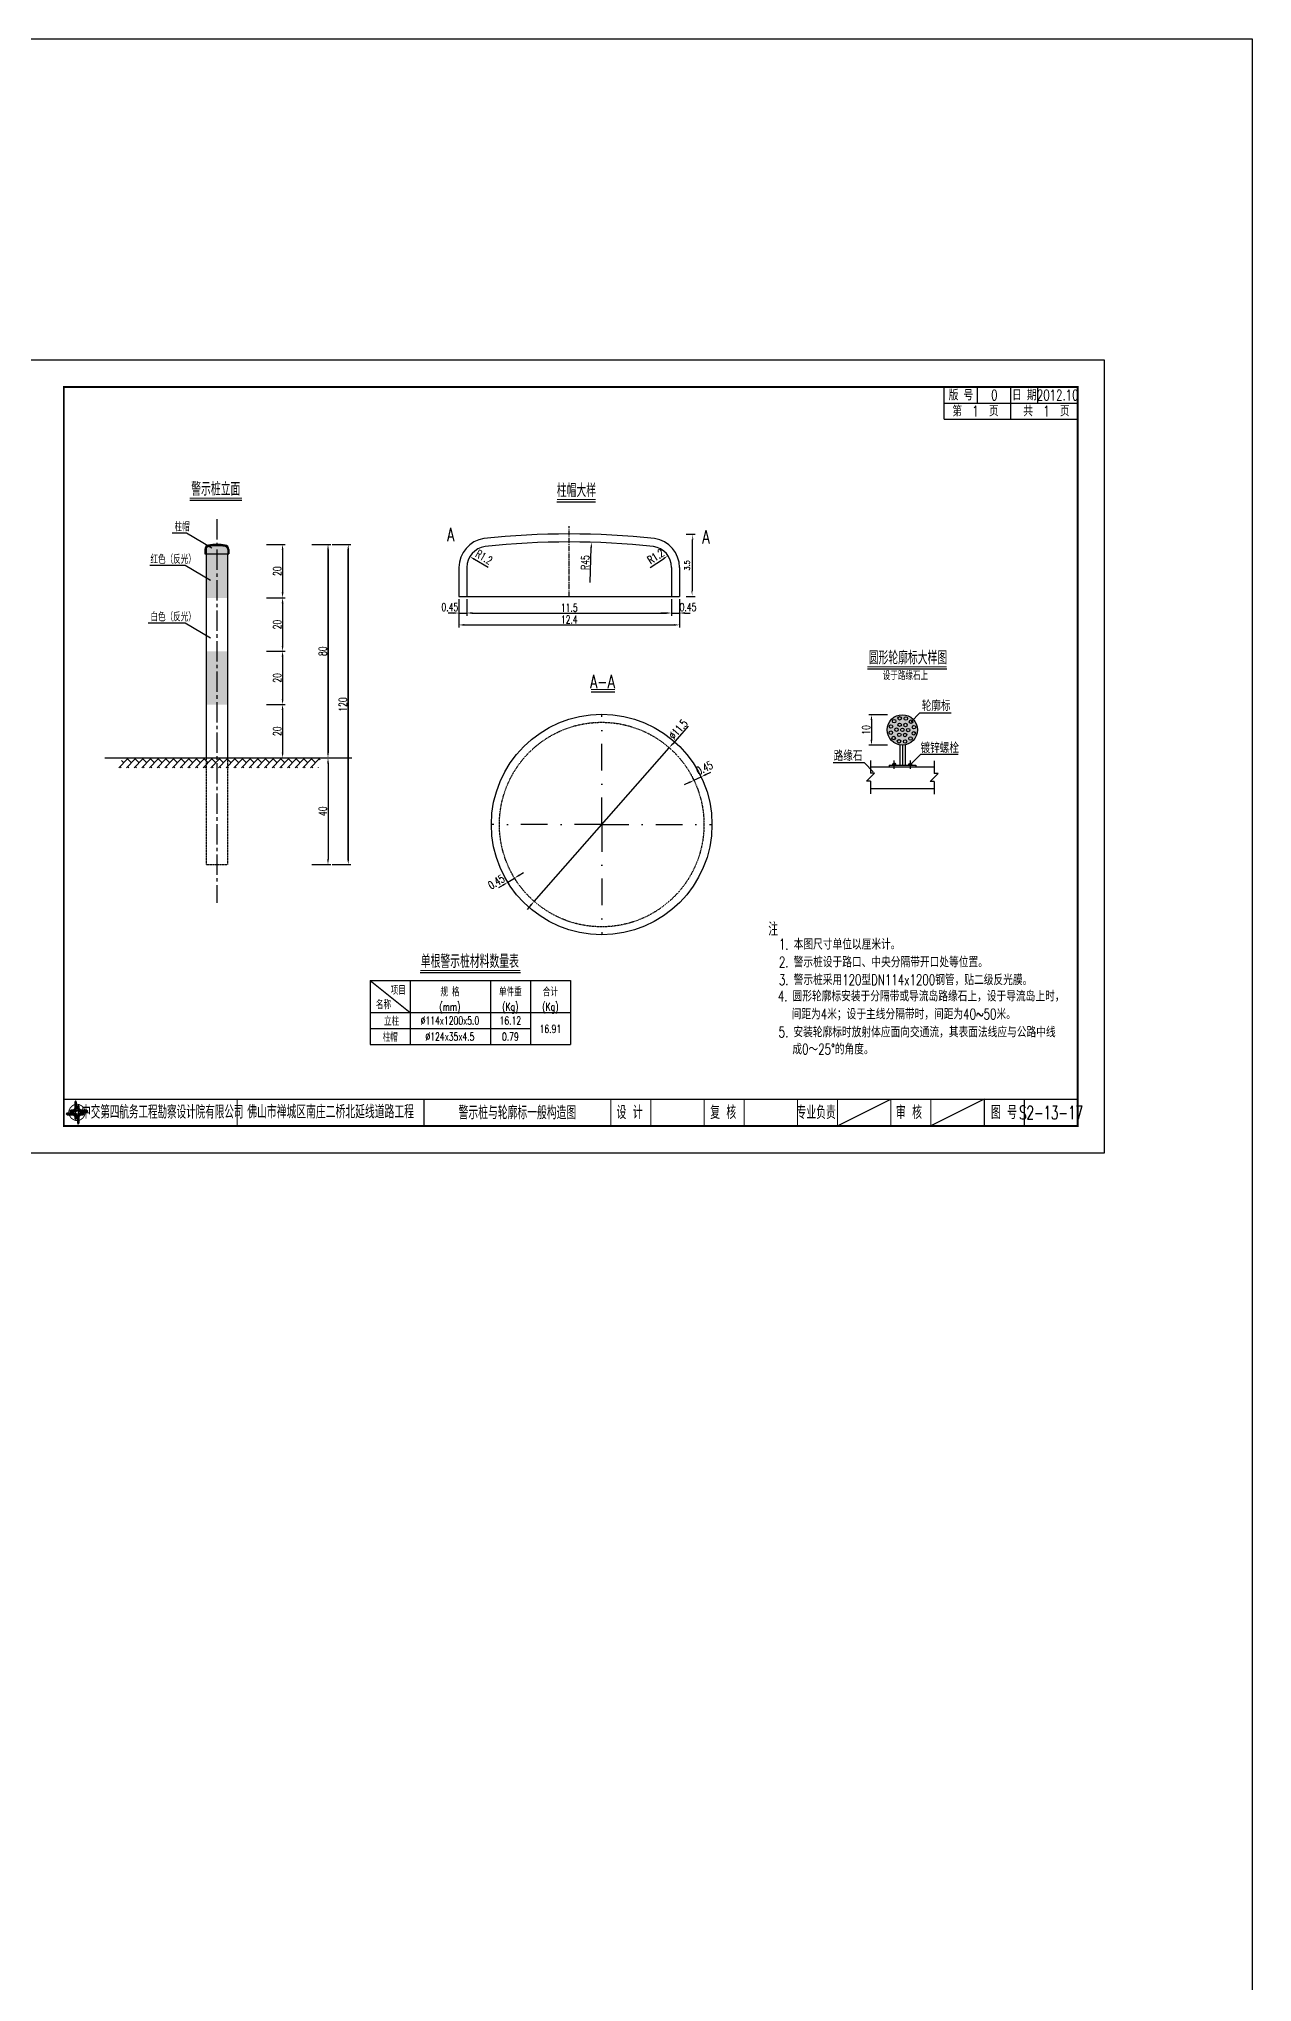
# Model space of a CAD drawing. Extents: x 4349 to 271026, y -15323 to -8945.
# Drawn here: x 7468 to 7922, y -14661 to -13932 of the extents above; entities that cross this region are included whole.
import ezdxf
from ezdxf.enums import TextEntityAlignment as Align

# ---------------------------------------------------------------- set-up
doc = ezdxf.new("R2010")
doc.units = 0
doc.header["$LTSCALE"] = 2
doc.header["$PDMODE"] = 32
doc.header["$PDSIZE"] = 0.3
for name, pattern in [('CENTER2', [28.575, 19.05, -3.175, 3.175, -3.175]), ('CENTERX2', [4, 2.5, -0.5, 0.5, -0.5]), ('DASHDOT', [1, 0.5, -0.25, 0, -0.25]), ('DASHED', [0.75, 0.5, -0.25])]:
    doc.linetypes.add(name, pattern=pattern)
doc.layers.get('0').update_dxf_attribs({"linetype": 'CONTINUOUS'})
doc.layers.get('DEFPOINTS').update_dxf_attribs({"linetype": 'CONTINUOUS'})
for name, color, linetype in [('DIMENSION', 2, 'CONTINUOUS'), ('中线', 2, 'CENTERX2'), ('图框', 7, 'CONTINUOUS'), ('尺寸标注', 4, 'CONTINUOUS'), ('文字', 7, 'CONTINUOUS'), ('结构2', 7, 'CONTINUOUS'), ('钢筋', 1, 'CONTINUOUS')]:
    doc.layers.add(name, color=color, linetype=linetype)
doc.styles.get("Standard").update_dxf_attribs({"font": 'simplex1.shx', "width": 0.7, "bigfont": 'hztxt.shx'})
doc.styles.add('TEXT', font='romans__.shx', dxfattribs={"width": 0.8, "bigfont": 'hztxt.shx'})
doc.dimstyles.new('1：10', dxfattribs={"dimtxt": 3, "dimasz": 2, "dimexe": 1, "dimexo": 1, "dimgap": 0.5, "dimtad": 1, "dimrnd": 0.0095, "dimdsep": 46, "dimtxsty": 'Standard', "dimcen": 0.09, "dimclrd": 256, "dimclre": 256, "dimadec": 0, "dimazin": 0, "dimtfac": 1, "dimtix": 1, "dimtmove": 2, "dimatfit": 3, "dimfxl": 0, "dimtolj": 1, "dimtzin": 0, "dimarcsym": 0})

# ---------------------------------------------------------------- blocks, each defined once
blk = doc.blocks.new('series')
at = {"width": 0.75}
for tag, height, p in [('页码', 4, (-35, -19)), ('图名', 5, (-220, -282)), ('图号', 5, (-20, -282))]:
    blk.add_attdef(tag, text='', height=height, dxfattribs=at).set_placement(p, align=Align.MIDDLE_CENTER)
blk = doc.blocks.new('tb')
at = {"lineweight": -3}
h = blk.add_hatch(color=256, dxfattribs=at)
h.paths.add_polyline_path([(-1.23, -0.13), (-3.78, -0.14), (-4.14, -0.41), (-1.4, -0.44), (-0.56, -1.24), (-0.54, -2.62), (-0.27, -2.2), (-0.26, -1.06)])
h.paths.add_polyline_path([(0.13, -1.08), (0.14, -3.86), (0.41, -4.26), (0.44, -1.24), (1.25, -0.43), (2.66, -0.43), (2.26, -0.16), (1.07, -0.15)])
h.paths.add_polyline_path([(1.08, 0.3), (3.62, 0.3), (4.02, 0.56), (1.25, 0.57), (0.43, 1.39), (0.43, 2.8), (0.16, 2.41), (0.15, 1.24)])
h.paths.add_polyline_path([(-0.28, 1.21), (-0.28, 3.99), (-0.56, 4.39), (-0.57, 1.41), (-1.38, 0.6), (-2.74, 0.56), (-2.33, 0.3), (-1.2, 0.29)])
for p, q in [((-1.38, 0.6), (-2.74, 0.56)), ((-0.57, 1.41), (-1.38, 0.6)), ((-0.56, 4.39), (-0.57, 1.41)), ((0.43, 2.8), (0.43, 1.39)), ((0.43, 1.39), (1.25, 0.57)), ((1.25, 0.57), (4.02, 0.56)), ((-4.14, -0.41), (-1.4, -0.44)), ((-1.4, -0.44), (-0.56, -1.24)), ((-0.56, -1.24), (-0.54, -2.62)), ((0.41, -4.26), (0.44, -1.24)), ((0.44, -1.24), (1.25, -0.43)), ((1.25, -0.43), (2.66, -0.43))]:
    blk.add_line(p, q, dxfattribs=at)
at = {"lineweight": -3, "const_width": 0.35, "flags": 128}
for points in [[(-0.9, 3.02, 0.324167), (-3.16, -0.14)], [(2.88, 0.92, 0.324403), (-0.24, 3.15)], [(0.75, -2.86, 0.325418), (3.02, 0.26)], [(-2.98, -0.76, 0.322976), (0.14, -2.98)]]:
    blk.add_lwpolyline(points, format="xyb", dxfattribs=at)
at = {"lineweight": -3, "flags": 128}
for points in [[(-0.9, 3.99), (-0.9, 1.58), (-1.53, 0.91), (-2.34, 0.91), (-2.74, 0.56), (-2.33, 0.3), (-1.2, 0.29), (-0.28, 1.21), (-0.28, 3.99), (-0.56, 4.39)], [(-0.04, 0.77), (0.68, 0.04), (-0.04, -0.69), (-0.77, 0.05)], [(3.62, 0.92), (1.43, 0.92), (0.77, 1.54), (0.77, 2.38), (0.43, 2.8), (0.16, 2.41), (0.15, 1.24), (1.08, 0.3), (3.62, 0.3), (4.02, 0.56)], [(-3.73, -0.76), (-1.54, -0.76), (-0.89, -1.39), (-0.89, -2.21), (-0.54, -2.62), (-0.27, -2.2), (-0.26, -1.06), (-1.23, -0.13), (-3.78, -0.14), (-4.14, -0.41)], [(0.75, -3.85), (0.75, -1.43), (1.4, -0.78), (2.26, -0.78), (2.66, -0.43), (2.26, -0.16), (1.07, -0.15), (0.13, -1.08), (0.14, -3.86), (0.41, -4.26)]]:
    blk.add_lwpolyline(points, close=True, dxfattribs=at)
blk = doc.blocks.new('DIM')
at = {"color": 4}
blk.add_lwpolyline([(-1, -0.1, 0.2, 0, 0), (0, 0, 0, 0, 0)], format="xyseb", dxfattribs=at)
blk = doc.blocks.new('*D694')
at = {"layer": 'DEFPOINTS', "color": 0, "linetype": 'Continuous'}
for p in [(7549.75, -14121.93), (7549.75, -14141.93), (7558.93, -14141.93)]:
    blk.add_point(p, dxfattribs=at)
at = {"layer": '尺寸标注', "linetype": 'Continuous', "lineweight": -2}
for p, q in [((7552.93, -14121.93), (7559.93, -14121.93)), ((7558.93, -14123.93), (7558.93, -14139.93)), ((7552.93, -14141.93), (7559.93, -14141.93))]:
    blk.add_line(p, q, dxfattribs=at)
at = {"layer": '尺寸标注', "linetype": 'Continuous'}
for points in [[(7558.6, -14123.93), (7559.27, -14123.93), (7558.93, -14121.93)], [(7558.6, -14139.93), (7559.27, -14139.93), (7558.93, -14141.93)]]:
    blk.add_solid(points, dxfattribs=at)
at = {"layer": '尺寸标注', "color": 0, "linetype": 'Continuous', "insert": (7556.93, -14131.93), "char_height": 3, "attachment_point": 5, "rotation": 90}
blk.add_mtext('\\A1;20', dxfattribs=at)
blk = doc.blocks.new('*D695')
at = {"layer": 'DEFPOINTS', "color": 0, "linetype": 'Continuous'}
for p in [(7549.75, -14141.93), (7549.75, -14161.93), (7558.93, -14161.93)]:
    blk.add_point(p, dxfattribs=at)
at = {"layer": '尺寸标注', "linetype": 'Continuous', "lineweight": -2}
for p, q in [((7552.93, -14141.93), (7559.93, -14141.93)), ((7558.93, -14143.93), (7558.93, -14159.93)), ((7552.93, -14161.93), (7559.93, -14161.93))]:
    blk.add_line(p, q, dxfattribs=at)
at = {"layer": '尺寸标注', "linetype": 'Continuous'}
for points in [[(7558.6, -14143.93), (7559.27, -14143.93), (7558.93, -14141.93)], [(7558.6, -14159.93), (7559.27, -14159.93), (7558.93, -14161.93)]]:
    blk.add_solid(points, dxfattribs=at)
at = {"layer": '尺寸标注', "color": 0, "linetype": 'Continuous', "insert": (7556.93, -14151.93), "char_height": 3, "attachment_point": 5, "rotation": 90}
blk.add_mtext('\\A1;20', dxfattribs=at)
blk = doc.blocks.new('*D696')
at = {"layer": 'DEFPOINTS', "color": 0, "linetype": 'Continuous'}
for p in [(7549.75, -14161.93), (7549.75, -14181.93), (7558.93, -14181.93)]:
    blk.add_point(p, dxfattribs=at)
at = {"layer": '尺寸标注', "linetype": 'Continuous', "lineweight": -2}
for p, q in [((7552.93, -14161.93), (7559.93, -14161.93)), ((7558.93, -14163.93), (7558.93, -14179.93)), ((7552.93, -14181.93), (7559.93, -14181.93))]:
    blk.add_line(p, q, dxfattribs=at)
at = {"layer": '尺寸标注', "linetype": 'Continuous'}
for points in [[(7558.6, -14163.93), (7559.27, -14163.93), (7558.93, -14161.93)], [(7558.6, -14179.93), (7559.27, -14179.93), (7558.93, -14181.93)]]:
    blk.add_solid(points, dxfattribs=at)
at = {"layer": '尺寸标注', "color": 0, "linetype": 'Continuous', "insert": (7556.93, -14171.93), "char_height": 3, "attachment_point": 5, "rotation": 90}
blk.add_mtext('\\A1;20', dxfattribs=at)
blk = doc.blocks.new('*D697')
at = {"layer": 'DEFPOINTS', "color": 0, "linetype": 'Continuous'}
for p in [(7549.75, -14181.93), (7549.75, -14201.93), (7558.93, -14201.93)]:
    blk.add_point(p, dxfattribs=at)
at = {"layer": '尺寸标注', "linetype": 'Continuous', "lineweight": -2}
for p, q in [((7552.93, -14181.93), (7559.93, -14181.93)), ((7558.93, -14183.93), (7558.93, -14199.93)), ((7552.93, -14201.93), (7559.93, -14201.93))]:
    blk.add_line(p, q, dxfattribs=at)
at = {"layer": '尺寸标注', "linetype": 'Continuous'}
for points in [[(7558.6, -14183.93), (7559.27, -14183.93), (7558.93, -14181.93)], [(7558.6, -14199.93), (7559.27, -14199.93), (7558.93, -14201.93)]]:
    blk.add_solid(points, dxfattribs=at)
at = {"layer": '尺寸标注', "color": 0, "linetype": 'Continuous', "insert": (7556.93, -14191.93), "char_height": 3, "attachment_point": 5, "rotation": 90}
blk.add_mtext('\\A1;20', dxfattribs=at)
blk = doc.blocks.new('*D698')
at = {"layer": 'DEFPOINTS', "color": 0, "linetype": 'Continuous'}
for p in [(7549.75, -14201.93), (7549.75, -14241.93), (7575.95, -14241.93)]:
    blk.add_point(p, dxfattribs=at)
at = {"layer": '尺寸标注', "linetype": 'Continuous', "lineweight": -2}
for p, q in [((7569.95, -14201.93), (7576.95, -14201.93)), ((7575.95, -14203.93), (7575.95, -14239.93)), ((7569.95, -14241.93), (7576.95, -14241.93))]:
    blk.add_line(p, q, dxfattribs=at)
at = {"layer": '尺寸标注', "linetype": 'Continuous'}
for points in [[(7575.62, -14203.93), (7576.29, -14203.93), (7575.95, -14201.93)], [(7575.62, -14239.93), (7576.29, -14239.93), (7575.95, -14241.93)]]:
    blk.add_solid(points, dxfattribs=at)
at = {"layer": '尺寸标注', "color": 0, "linetype": 'Continuous', "insert": (7573.95, -14221.93), "char_height": 3, "attachment_point": 5, "rotation": 90}
blk.add_mtext('\\A1;40', dxfattribs=at)
blk = doc.blocks.new('*D699')
at = {"layer": 'DEFPOINTS', "color": 0, "linetype": 'Continuous'}
for p in [(7558.93, -14121.93), (7575.95, -14121.93), (7558.93, -14201.93)]:
    blk.add_point(p, dxfattribs=at)
at = {"layer": '尺寸标注', "linetype": 'Continuous', "lineweight": -2}
for p, q in [((7569.95, -14121.93), (7576.95, -14121.93)), ((7575.95, -14199.93), (7575.95, -14123.93)), ((7569.95, -14201.93), (7576.95, -14201.93))]:
    blk.add_line(p, q, dxfattribs=at)
at = {"layer": '尺寸标注', "linetype": 'Continuous'}
for points in [[(7575.62, -14123.93), (7576.29, -14123.93), (7575.95, -14121.93)], [(7575.62, -14199.93), (7576.29, -14199.93), (7575.95, -14201.93)]]:
    blk.add_solid(points, dxfattribs=at)
at = {"layer": '尺寸标注', "color": 0, "linetype": 'Continuous', "insert": (7573.95, -14161.93), "char_height": 3, "attachment_point": 5, "rotation": 90}
blk.add_mtext('\\A1;80', dxfattribs=at)
blk = doc.blocks.new('*D700')
at = {"layer": 'DEFPOINTS', "color": 0, "linetype": 'Continuous'}
for p in [(7549.75, -14121.93), (7549.75, -14241.93), (7583.54, -14241.93)]:
    blk.add_point(p, dxfattribs=at)
at = {"layer": '尺寸标注', "linetype": 'Continuous', "lineweight": -2}
for p, q in [((7577.54, -14121.93), (7584.54, -14121.93)), ((7583.54, -14123.93), (7583.54, -14239.93)), ((7577.54, -14241.93), (7584.54, -14241.93))]:
    blk.add_line(p, q, dxfattribs=at)
at = {"layer": '尺寸标注', "linetype": 'Continuous'}
for points in [[(7583.2, -14123.93), (7583.87, -14123.93), (7583.54, -14121.93)], [(7583.2, -14239.93), (7583.87, -14239.93), (7583.54, -14241.93)]]:
    blk.add_solid(points, dxfattribs=at)
at = {"layer": '尺寸标注', "color": 0, "linetype": 'Continuous', "insert": (7581.54, -14181.93), "char_height": 3, "attachment_point": 5, "rotation": 90}
blk.add_mtext('\\A1;120', dxfattribs=at)
blk = doc.blocks.new('*D701')
at = {"layer": 'DEFPOINTS', "color": 0, "linetype": 'Continuous'}
for p in [(7625.03, -14141.46), (7628.03, -14141.46), (7628.03, -14147.63)]:
    blk.add_point(p, dxfattribs=at)
at = {"layer": '尺寸标注', "linetype": 'Continuous', "lineweight": -2}
for p, q in [((7625.03, -14142.46), (7625.03, -14148.63)), ((7628.03, -14142.46), (7628.03, -14148.63)), ((7623.03, -14147.63), (7621.03, -14147.63)), ((7625.03, -14147.63), (7628.03, -14147.63)), ((7630.03, -14147.63), (7632.03, -14147.63))]:
    blk.add_line(p, q, dxfattribs=at)
at = {"layer": '尺寸标注', "linetype": 'Continuous'}
for points in [[(7623.03, -14147.29), (7623.03, -14147.96), (7625.03, -14147.63)], [(7630.03, -14147.29), (7630.03, -14147.96), (7628.03, -14147.63)]]:
    blk.add_solid(points, dxfattribs=at)
at = {"layer": '尺寸标注', "color": 0, "linetype": 'Continuous', "insert": (7621.62, -14145.4), "char_height": 3, "attachment_point": 5}
blk.add_mtext('\\A1;0.45', dxfattribs=at)
blk = doc.blocks.new('*D702')
at = {"layer": 'DEFPOINTS', "color": 0, "linetype": 'Continuous'}
for p in [(7628.03, -14141.46), (7704.7, -14141.46), (7704.7, -14147.63)]:
    blk.add_point(p, dxfattribs=at)
at = {"layer": '尺寸标注', "linetype": 'Continuous', "lineweight": -2}
for p, q in [((7628.03, -14142.46), (7628.03, -14148.63)), ((7704.7, -14142.46), (7704.7, -14148.63)), ((7630.03, -14147.63), (7702.7, -14147.63))]:
    blk.add_line(p, q, dxfattribs=at)
at = {"layer": '尺寸标注', "linetype": 'Continuous'}
for points in [[(7630.03, -14147.29), (7630.03, -14147.96), (7628.03, -14147.63)], [(7702.7, -14147.29), (7702.7, -14147.96), (7704.7, -14147.63)]]:
    blk.add_solid(points, dxfattribs=at)
at = {"layer": '尺寸标注', "color": 0, "linetype": 'Continuous', "insert": (7666.37, -14145.63), "char_height": 3, "attachment_point": 5}
blk.add_mtext('\\A1;11.5', dxfattribs=at)
blk = doc.blocks.new('*D703')
at = {"layer": 'DEFPOINTS', "color": 0, "linetype": 'Continuous'}
for p in [(7704.7, -14141.46), (7707.7, -14141.46), (7707.7, -14147.63)]:
    blk.add_point(p, dxfattribs=at)
at = {"layer": '尺寸标注', "linetype": 'Continuous', "lineweight": -2}
for p, q in [((7704.7, -14142.46), (7704.7, -14148.63)), ((7707.7, -14142.46), (7707.7, -14148.63)), ((7702.7, -14147.63), (7700.7, -14147.63)), ((7704.7, -14147.63), (7707.7, -14147.63)), ((7709.7, -14147.63), (7711.7, -14147.63))]:
    blk.add_line(p, q, dxfattribs=at)
at = {"layer": '尺寸标注', "linetype": 'Continuous'}
for points in [[(7702.7, -14147.29), (7702.7, -14147.96), (7704.7, -14147.63)], [(7709.7, -14147.29), (7709.7, -14147.96), (7707.7, -14147.63)]]:
    blk.add_solid(points, dxfattribs=at)
at = {"layer": '尺寸标注', "color": 0, "linetype": 'Continuous', "insert": (7710.88, -14145.4), "char_height": 3, "attachment_point": 5}
blk.add_mtext('\\A1;0.45', dxfattribs=at)
blk = doc.blocks.new('*D704')
at = {"layer": 'DEFPOINTS', "color": 0, "linetype": 'Continuous'}
for p in [(7625.03, -14141.46), (7707.7, -14141.46), (7707.7, -14152.09)]:
    blk.add_point(p, dxfattribs=at)
at = {"layer": '尺寸标注', "linetype": 'Continuous', "lineweight": -2}
for p, q in [((7625.03, -14146.09), (7625.03, -14153.09)), ((7627.03, -14152.09), (7705.7, -14152.09)), ((7707.7, -14146.09), (7707.7, -14153.09))]:
    blk.add_line(p, q, dxfattribs=at)
at = {"layer": '尺寸标注', "linetype": 'Continuous'}
for points in [[(7627.03, -14151.75), (7627.03, -14152.42), (7625.03, -14152.09)], [(7705.7, -14151.75), (7705.7, -14152.42), (7707.7, -14152.09)]]:
    blk.add_solid(points, dxfattribs=at)
at = {"layer": '尺寸标注', "color": 0, "linetype": 'Continuous', "insert": (7666.37, -14150.09), "char_height": 3, "attachment_point": 5}
blk.add_mtext('\\A1;12.4', dxfattribs=at)
blk = doc.blocks.new('*D705')
at = {"layer": 'DEFPOINTS', "color": 0, "linetype": 'Continuous'}
for p in [(7629.15, -14126.49), (7636.03, -14130.57)]:
    blk.add_point(p, dxfattribs=at)
at = {"layer": '尺寸标注', "linetype": 'Continuous', "lineweight": -2}
blk.add_line((7636.03, -14130.57), (7630.87, -14127.51), dxfattribs=at)
at = {"layer": '尺寸标注', "linetype": 'Continuous'}
blk.add_solid([(7631.04, -14127.23), (7630.7, -14127.8), (7629.15, -14126.49)], dxfattribs=at)
at = {"layer": '尺寸标注', "color": 0, "linetype": 'Continuous', "insert": (7634.42, -14126.69), "char_height": 3, "attachment_point": 5, "rotation": 329.34122}
blk.add_mtext('\\A1;R1.2', dxfattribs=at)
blk = doc.blocks.new('*D706')
at = {"layer": 'DEFPOINTS', "color": 0, "linetype": 'Continuous'}
for p in [(7696.7, -14130.57), (7703.37, -14126.15)]:
    blk.add_point(p, dxfattribs=at)
at = {"layer": '尺寸标注', "linetype": 'Continuous', "lineweight": -2}
blk.add_line((7696.7, -14130.57), (7701.7, -14127.26), dxfattribs=at)
at = {"layer": '尺寸标注', "linetype": 'Continuous'}
blk.add_solid([(7701.52, -14126.98), (7701.88, -14127.54), (7703.37, -14126.15)], dxfattribs=at)
at = {"layer": '尺寸标注', "color": 0, "linetype": 'Continuous', "insert": (7698.77, -14126.41), "char_height": 3, "attachment_point": 5, "rotation": 33.52211}
blk.add_mtext('\\A1;R1.2', dxfattribs=at)
blk = doc.blocks.new('*D707')
at = {"layer": 'DEFPOINTS', "color": 0, "linetype": 'Continuous'}
for p in [(7645.87, -14246.98), (7645.87, -14246.98), (7643.31, -14248.55)]:
    blk.add_point(p, dxfattribs=at)
at = {"layer": '尺寸标注', "linetype": 'Continuous', "lineweight": -2}
for p, q in [((7643.31, -14248.55), (7645.87, -14246.98)), ((7645.87, -14246.98), (7646.39, -14247.83)), ((7647.57, -14245.94), (7649.28, -14244.89)), ((7641.61, -14249.6), (7639.9, -14250.65)), ((7643.31, -14248.55), (7643.84, -14249.41))]:
    blk.add_line(p, q, dxfattribs=at)
at = {"layer": '尺寸标注', "linetype": 'Continuous'}
for points in [[(7647.4, -14245.65), (7647.75, -14246.22), (7645.87, -14246.98)], [(7641.43, -14249.32), (7641.78, -14249.88), (7643.31, -14248.55)]]:
    blk.add_solid(points, dxfattribs=at)
at = {"layer": '尺寸标注', "color": 0, "linetype": 'Continuous', "insert": (7639.04, -14248.42), "char_height": 3, "attachment_point": 5, "rotation": 31.57638}
blk.add_mtext('\\A1;0.45', dxfattribs=at)
blk = doc.blocks.new('*D708')
at = {"layer": 'DEFPOINTS', "color": 0, "linetype": 'Continuous'}
for p in [(7713.09, -14210.33), (7715.79, -14209.03), (7715.79, -14209.03)]:
    blk.add_point(p, dxfattribs=at)
at = {"layer": '尺寸标注', "linetype": 'Continuous', "lineweight": -2}
for p, q in [((7713.09, -14210.33), (7712.66, -14209.43)), ((7713.09, -14210.33), (7715.79, -14209.03)), ((7715.79, -14209.03), (7715.36, -14208.13)), ((7717.6, -14208.17), (7719.4, -14207.3)), ((7711.28, -14211.19), (7709.48, -14212.06))]:
    blk.add_line(p, q, dxfattribs=at)
at = {"layer": '尺寸标注', "linetype": 'Continuous'}
for points in [[(7711.14, -14210.89), (7711.43, -14211.49), (7713.09, -14210.33)], [(7717.45, -14207.87), (7717.74, -14208.47), (7715.79, -14209.03)]]:
    blk.add_solid(points, dxfattribs=at)
at = {"layer": '尺寸标注', "color": 0, "linetype": 'Continuous', "insert": (7717.02, -14205.69), "char_height": 3, "attachment_point": 5, "rotation": 25.62947}
blk.add_mtext('\\A1;0.45', dxfattribs=at)
blk = doc.blocks.new('*D709')
at = {"layer": 'DEFPOINTS', "color": 0, "linetype": 'Continuous'}
for p in [(7703.84, -14198.12), (7653.22, -14255.7)]:
    blk.add_point(p, dxfattribs=at)
at = {"layer": '尺寸标注', "linetype": 'Continuous', "lineweight": -2}
for p, q in [((7710.93, -14190.05), (7705.16, -14196.62)), ((7653.22, -14255.7), (7703.84, -14198.12)), ((7651.9, -14257.2), (7650.58, -14258.7))]:
    blk.add_line(p, q, dxfattribs=at)
at = {"layer": '尺寸标注', "linetype": 'Continuous'}
for points in [[(7704.91, -14196.4), (7705.41, -14196.84), (7703.84, -14198.12)], [(7651.65, -14256.98), (7652.15, -14257.42), (7653.22, -14255.7)]]:
    blk.add_solid(points, dxfattribs=at)
at = {"layer": '尺寸标注', "color": 0, "linetype": 'Continuous', "insert": (7707.2, -14191.26), "char_height": 3, "attachment_point": 5, "rotation": 48.68172}
blk.add_mtext('\\A1;∅11.5', dxfattribs=at)
blk = doc.blocks.new('*D710')
at = {"layer": 'DEFPOINTS', "color": 0, "linetype": 'Continuous'}
for p in [(7791.38, -14185.75), (7779.64, -14197.1), (7791.06, -14197.1)]:
    blk.add_point(p, dxfattribs=at)
at = {"layer": '尺寸标注', "linetype": 'Continuous', "lineweight": -2}
for p, q in [((7785.64, -14185.75), (7778.64, -14185.75)), ((7779.64, -14187.75), (7779.64, -14195.1)), ((7785.64, -14197.1), (7778.64, -14197.1))]:
    blk.add_line(p, q, dxfattribs=at)
at = {"layer": '尺寸标注', "linetype": 'Continuous'}
for points in [[(7779.3, -14187.75), (7779.97, -14187.75), (7779.64, -14185.75)], [(7779.3, -14195.1), (7779.97, -14195.1), (7779.64, -14197.1)]]:
    blk.add_solid(points, dxfattribs=at)
at = {"layer": '尺寸标注', "color": 0, "linetype": 'Continuous', "insert": (7777.64, -14191.42), "char_height": 3, "attachment_point": 5, "rotation": 90}
blk.add_mtext('\\A1;10', dxfattribs=at)
blk = doc.blocks.new('12345')
at = {"layer": '图框'}
blk.add_lwpolyline([(4926.93, -9362.88), (4926.93, -9065.88), (4506.93, -9065.88), (4506.93, -9362.88)], close=True, dxfattribs=at)
blk = doc.blocks.new('123456')
at = {"layer": '图框', "linetype": 'Continuous'}
blk.add_blockref('12345', (0, -2522.15), dxfattribs=at)

msp = doc.modelspace()

# ---------------------------------------------------------------- hatches: boundary and pattern name
at = {"layer": 'DIMENSION', "linetype": 'Continuous', "ltscale": 0.05}
h = msp.add_hatch(color=2, dxfattribs=at)
h.paths.add_polyline_path([(7534.29594, -14122.38143), (7534.29594, -14121.93143, 0.038063986), (7531.1958, -14122.16778, 0.370311023), (7529.79594, -14123.79871), (7529.79594, -14125.43143), (7530.24594, -14125.43143), (7530.24594, -14123.79871, -0.370311023), (7531.26402, -14122.61257, -0.038063986)])
h.paths.add_polyline_path([(7537.39607, -14122.16778, 0.038063986), (7534.29594, -14121.93143), (7534.29594, -14122.38143, -0.038063986), (7537.32785, -14122.61257, -0.370311023), (7538.34594, -14123.79871), (7538.34594, -14125.43143), (7538.79594, -14125.43143), (7538.79594, -14123.79871, 0.370311023)])
h = msp.add_hatch(color=2, dxfattribs=at)
h.paths.add_polyline_path([(7538.29594, -14125.43143), (7534.29594, -14125.43143), (7534.29594, -14141.93143), (7538.29594, -14141.93143)])
h.paths.add_polyline_path([(7534.29594, -14122.38143, 0.038063986), (7531.26402, -14122.61257, 0.370311023), (7530.24594, -14123.79871), (7530.24594, -14125.43143), (7534.29594, -14125.43143)])
h = msp.add_hatch(color=2, dxfattribs=at)
h.paths.add_polyline_path([(7538.34594, -14123.79871, 0.370311023), (7537.32785, -14122.61257, 0.038063986), (7534.29594, -14122.38143), (7534.29594, -14125.43143), (7538.34594, -14125.43143)])
h.paths.add_polyline_path([(7538.29594, -14125.43143), (7534.29594, -14125.43143), (7534.29594, -14141.93143), (7538.29594, -14141.93143)])
h.paths.add_polyline_path([(7534.29594, -14125.43143), (7530.29594, -14125.43143), (7530.29594, -14141.93143), (7534.29594, -14141.93143)])
h.paths.add_polyline_path([(7534.29594, -14161.93143), (7530.29594, -14161.93143), (7530.29594, -14181.93143), (7534.29594, -14181.93143)])
h.paths.add_polyline_path([(7538.29594, -14161.93143), (7534.29594, -14161.93143), (7534.29594, -14181.93143), (7538.29594, -14181.93143)])
h = msp.add_hatch(dxfattribs=at)
h.set_pattern_fill('AR-HBONE', color=2, scale=0.02, angle=90, style=0)
h.set_pattern_definition([(135, (6643.0601, -14307.1982), (-2.873682, 5e-16), [6.096, -2.032]), (225, (6641.6233, -14305.7614), (-2.873682, 5e-16), [6.096, -2.032])])
h.paths.add_polyline_path([(7530.29594, -14201.93143), (7499.16752, -14201.93143), (7497.04649, -14205.65988), (7530.29594, -14205.65988)])
h.paths.add_polyline_path([(7534.29594, -14201.93143), (7530.29594, -14201.93143), (7530.29594, -14205.65988), (7534.29594, -14205.65988)])
h.paths.add_polyline_path([(7538.29594, -14201.93143), (7534.29594, -14201.93143), (7534.29594, -14205.65988), (7538.29594, -14205.65988)])
h.paths.add_polyline_path([(7573.16638, -14201.93143), (7538.29594, -14201.93143), (7538.29594, -14205.65988), (7572.27529, -14205.65988)])
at = {"layer": '尺寸标注'}
msp.add_hatch(color=256, dxfattribs=at).paths.add_polyline_path([(7785.53874, -14191.42402, 1), (7796.89605, -14191.42402, 1)])

# ---------------------------------------------------------------- linework, layer by layer
at = {"linetype": 'Continuous'}
for p, q in [((7790.21739, -14197.10267), (7790.21739, -14204.65376)), ((7791.21739, -14197.10267), (7791.21739, -14204.65376)), ((7792.21739, -14197.10267), (7792.21739, -14204.65376))]:
    msp.add_line(p, q, dxfattribs=at)
for p, q in [((7788.74113, -14204.17376), (7787.66113, -14204.17376)), ((7787.66113, -14204.65376), (7787.66113, -14204.17376)), ((7787.90113, -14204.53376), (7787.90113, -14203.99376)), ((7788.50113, -14203.99376), (7787.90113, -14203.99376)), ((7788.50113, -14204.53376), (7788.50113, -14203.99376)), ((7788.74113, -14204.65376), (7788.74113, -14204.17376)), ((7793.69365, -14204.17376), (7794.77365, -14204.17376)), ((7793.69365, -14204.65376), (7793.69365, -14204.17376)), ((7793.93365, -14204.53376), (7793.93365, -14203.99376)), ((7793.93365, -14203.99376), (7794.53365, -14203.99376)), ((7794.53365, -14204.53376), (7794.53365, -14203.99376)), ((7794.77365, -14204.65376), (7794.77365, -14204.17376))]:
    msp.add_line(p, q)
at = {"color": 1}
for p, q in [((7591.79515, -14285.40423), (7666.79515, -14285.40423)), ((7591.79515, -14285.40423), (7591.79515, -14309.40423)), ((7666.79515, -14285.40423), (7666.79515, -14309.40423)), ((7666.79515, -14285.40423), (7666.79515, -14309.40423)), ((7591.79515, -14309.40423), (7666.79515, -14309.40423))]:
    msp.add_line(p, q, dxfattribs=at)
at = {"layer": 'DIMENSION', "color": 2, "linetype": 'CENTER2', "ltscale": 0.2}
msp.add_line((7534.29594, -14112.42986), (7534.29594, -14256.29253), dxfattribs=at)
at = {"layer": 'DIMENSION', "color": 2, "linetype": 'CENTER2', "ltscale": 0.05}
msp.add_line((7666.36527, -14141.45692), (7666.36527, -14115.08095), dxfattribs=at)
at = {"layer": 'DIMENSION', "linetype": 'Continuous', "ltscale": 0.05}
for p, q in [((7710.19861, -14118.12358), (7713.51792, -14118.12358)), ((7712.51792, -14139.45692), (7712.51792, -14120.12358)), ((7575.95418, -14123.93143), (7575.95418, -14199.93143)), ((7583.53692, -14239.93143), (7583.53692, -14123.93143)), ((7710.19861, -14141.45692), (7713.51792, -14141.45692)), ((7536.79594, -14201.93143), (7559.48192, -14201.93143)), ((7540.79594, -14201.93143), (7576.95418, -14201.93143)), ((7548.95572, -14201.93143), (7576.95418, -14201.93143)), ((7575.95418, -14203.93143), (7575.95418, -14239.93143))]:
    msp.add_line(p, q, dxfattribs=at)
at = {"layer": '中线', "linetype": 'DASHDOT', "ltscale": 10}
for p, q in [((7678.52636, -14226.7301), (7678.52636, -14185.57676)), ((7678.34636, -14226.9101), (7637.19303, -14226.9101)), ((7678.52636, -14227.0901), (7678.52636, -14268.24343)), ((7678.70636, -14226.9101), (7719.85969, -14226.9101))]:
    msp.add_line(p, q, dxfattribs=at)
at = {"layer": '中线'}
for p, q in [((7788.20113, -14206.00273), (7788.20113, -14202.95452)), ((7794.23365, -14206.00273), (7794.23365, -14202.95452))]:
    msp.add_line(p, q, dxfattribs=at)
at = {"layer": '图框'}
for p, q in [((7806.92857, -14074.90394), (7806.92857, -14062.90394)), ((7819.42857, -14068.90394), (7819.42857, -14062.90394)), ((7831.92857, -14068.90394), (7831.92857, -14062.90394)), ((7841.92857, -14068.90394), (7841.92857, -14062.90394)), ((7806.92857, -14068.90394), (7856.92857, -14068.90394)), ((7831.92857, -14074.90394), (7831.92857, -14068.90394)), ((7806.92857, -14074.90394), (7856.92857, -14074.90394)), ((7821.92858, -14329.90394), (7801.92858, -14339.90394))]:
    msp.add_line(p, q, dxfattribs=at)
at = {"layer": '图框', "color": 1, "linetype": 'Continuous'}
for p, q in [((7803.09153, -14205.40734), (7779.34325, -14205.40734)), ((7786.22759, -14204.65376), (7796.2072, -14204.65376)), ((7786.22759, -14204.65376), (7786.22759, -14205.40734)), ((7796.2072, -14204.65376), (7796.2072, -14205.40734)), ((7803.09153, -14213.55694), (7779.34325, -14213.55694))]:
    msp.add_line(p, q, dxfattribs=at)
at = {"layer": '图框', "linetype": 'Continuous'}
msp.add_line((7766.92858, -14339.90394), (7786.92858, -14329.90394), dxfattribs=at)
msp.add_lwpolyline([(4349.44171, -13932.41183), (7922.30761, -13932.41183), (7922.30761, -15323.10152), (4349.44171, -15323.10152)], close=True, dxfattribs=at)
at = {"layer": '图框'}
for points, const_width in [([(7856.92857, -14062.90394), (7476.92857, -14062.90394), (7476.92858, -14339.90394), (7856.92858, -14339.90394), (7856.92857, -14062.90394)], 0.7), ([(7476.92858, -14329.90394), (7856.92858, -14329.90394)], 0.4), ([(7541.92858, -14329.90394), (7541.92858, -14339.90394)], 0.4), ([(7611.92858, -14339.90394), (7611.92858, -14329.90394)], 0.4), ([(7681.92858, -14339.90394), (7681.92858, -14329.90394)], 0.4), ([(7696.92858, -14339.90394), (7696.92858, -14329.90394)], 0.4), ([(7716.92858, -14339.90394), (7716.92858, -14329.90394)], 0.4), ([(7731.92858, -14339.90394), (7731.92858, -14329.90394)], 0.4), ([(7751.92858, -14339.90394), (7751.92858, -14329.90394)], 0.4), ([(7751.92858, -14339.90394), (7751.92858, -14329.90394)], 0.4), ([(7766.92858, -14339.90394), (7766.92858, -14329.90394)], 0.4), ([(7786.92858, -14339.90394), (7786.92858, -14329.90394)], 0.4), ([(7801.92858, -14339.90394), (7801.92858, -14329.90394)], 0.4), ([(7821.92858, -14339.90394), (7821.92858, -14329.90394)], 0.4), ([(7836.92858, -14339.90394), (7836.92858, -14329.90394)], 0.4)]:
    msp.add_lwpolyline(points, dxfattribs=dict(at, const_width=const_width))
at = {"layer": '尺寸标注', "linetype": 'Continuous', "ltscale": 0.05}
for p, q in [((7517.59585, -14117.52271), (7522.89221, -14117.52271)), ((7522.89221, -14117.52271), (7532.38292, -14123.18113)), ((7509.20701, -14129.67785), (7522.36786, -14129.67785)), ((7522.36786, -14129.67785), (7531.85857, -14135.33627)), ((7508.59076, -14151.26369), (7522.36786, -14151.26369)), ((7522.36786, -14151.26369), (7531.85857, -14156.92212))]:
    msp.add_line(p, q, dxfattribs=at)
at = {"layer": '尺寸标注', "linetype": 'Continuous'}
msp.add_line((7674.25327, -14136.22655), (7674.61871, -14123.1074), dxfattribs=at)
at = {"layer": '尺寸标注'}
for p, q in [((7797.78375, -14185.05079), (7794.46281, -14188.37047)), ((7797.78375, -14185.05079), (7809.48387, -14185.05079)), ((7798.09458, -14200.49408), (7794.48468, -14204.17376)), ((7798.09458, -14200.49408), (7812.11499, -14200.49408)), ((7776.96739, -14203.82509), (7765.26727, -14203.82509)), ((7776.96739, -14203.82509), (7780.28832, -14207.14478))]:
    msp.add_line(p, q, dxfattribs=at)
at = {"layer": '尺寸标注', "color": 1, "linetype": 'Continuous', "ltscale": 0.05}
msp.add_circle((7678.52636, -14226.9101), 41.33333, dxfattribs=at)
at = {"layer": '尺寸标注', "color": 0, "linetype": 'DASHED', "ltscale": 0.05}
msp.add_circle((7678.52636, -14226.9101), 38.33333, dxfattribs=at)
at = {"layer": '尺寸标注', "color": 0}
msp.add_circle((7791.21739, -14191.42402), 5.67866, dxfattribs=at)
at = {"layer": '尺寸标注'}
for centre in [(7788.16385, -14188.17859), (7790.19566, -14187.08663), (7790.19566, -14189.50298), (7792.37019, -14189.57865), (7792.50124, -14187.15686), (7794.46281, -14188.37047), (7786.88, -14192.44575), (7786.95024, -14190.14017), (7787.97197, -14194.47756), (7789.04286, -14191.34835), (7789.93355, -14195.69117), (7790.0646, -14193.26938), (7791.21739, -14191.42402), (7792.23913, -14193.34505), (7792.23913, -14195.76141), (7793.39192, -14191.49968), (7794.27093, -14194.66944), (7795.48455, -14192.70786), (7795.55478, -14190.40228)]:
    msp.add_circle(centre, 0.65291, dxfattribs=at)
at = {"layer": '尺寸标注', "linetype": 'Continuous'}
msp.add_solid([(7674.2855, -14123.09812), (7674.95191, -14123.11668), (7674.6744, -14121.10818)], dxfattribs=at)
at = {"layer": '文字'}
for p, q in [((7524.1088, -14105.35539), (7543.676, -14105.35539)), ((7661.75894, -14105.90415), (7676.25633, -14105.90415)), ((7778.11053, -14168.60192), (7807.87757, -14168.60192)), ((7674.55684, -14177.13318), (7683.45368, -14177.13318)), ((7610.53694, -14282.40423), (7648.05336, -14282.40423)), ((7591.79515, -14285.40423), (7606.79515, -14297.40423)), ((7606.79515, -14285.40423), (7606.79515, -14309.40423)), ((7636.79515, -14285.40423), (7636.79515, -14309.40423)), ((7651.79515, -14285.40423), (7651.79515, -14309.40423)), ((7591.79515, -14297.40423), (7666.79515, -14297.40423)), ((7591.79515, -14303.40423), (7651.79515, -14303.40423))]:
    msp.add_line(p, q, dxfattribs=at)
at = {"layer": '文字', "const_width": 0.4}
for points in [[(7524.1088, -14104.5312), (7543.676, -14104.5312)], [(7661.75894, -14105.07996), (7676.25633, -14105.07996)], [(7778.11053, -14167.77772), (7807.87757, -14167.77772)], [(7674.55684, -14176.30899), (7683.45368, -14176.30899)], [(7610.53694, -14281.58004), (7648.05336, -14281.58004)]]:
    msp.add_lwpolyline(points, dxfattribs=at)
at = {"layer": '文字'}
for points in [[(7619.50415, -14119.01138, 0, 0.7, 0), (7619.50415, -14117.01138, 0, 0, 0), (7619.50415, -14114.51138, 0, 0, 0), (7624.30097, -14114.51138, 0, 0, 0)], [(7720.05595, -14119.01138, 0, 0.7, 0), (7720.05595, -14117.01138, 0, 0, 0), (7720.05595, -14114.51138, 0, 0, 0), (7715.25913, -14114.51138, 0, 0, 0)]]:
    msp.add_lwpolyline(points, format="xyseb", dxfattribs=at)
at = {"layer": '结构2'}
for p, q in [((7779.29081, -14202.89952), (7779.29081, -14207.67669)), ((7803.09153, -14203.01876), (7803.09153, -14207.79593)), ((7777.79081, -14210.67669), (7780.79081, -14207.67669)), ((7779.29081, -14210.67669), (7777.79081, -14210.67669)), ((7780.79081, -14207.67669), (7779.29081, -14207.67669)), ((7779.29081, -14210.67669), (7779.29081, -14215.45386)), ((7788.74113, -14204.53376), (7787.66113, -14204.53376)), ((7793.69365, -14204.53376), (7794.77365, -14204.53376)), ((7801.59153, -14210.79593), (7804.59153, -14207.79593)), ((7803.09153, -14210.79593), (7801.59153, -14210.79593)), ((7804.59153, -14207.79593), (7803.09153, -14207.79593)), ((7803.09153, -14210.79593), (7803.09153, -14215.5731))]:
    msp.add_line(p, q, dxfattribs=at)
at = {"layer": '钢筋', "color": 1, "linetype": 'Continuous', "ltscale": 0.05}
for p, q in [((7529.79594, -14123.79871), (7529.79594, -14125.43143)), ((7529.79594, -14125.43143), (7538.79594, -14125.43143)), ((7530.24594, -14123.79871), (7530.24594, -14125.43143)), ((7538.34594, -14123.79871), (7538.34594, -14125.43143)), ((7538.79594, -14123.79871), (7538.79594, -14125.43143)), ((7625.03194, -14130.57211), (7625.03194, -14141.45692)), ((7628.03194, -14130.57211), (7628.03194, -14141.45692)), ((7704.69861, -14130.57211), (7704.69861, -14141.45692)), ((7707.69861, -14130.57211), (7707.69861, -14141.45692)), ((7625.03194, -14141.45692), (7707.69861, -14141.45692))]:
    msp.add_line(p, q, dxfattribs=at)
at = {"layer": '钢筋', "ltscale": 0.05}
for p, q in [((7530.29594, -14125.43143), (7530.29594, -14201.93143)), ((7538.29594, -14125.43143), (7538.29594, -14201.93143))]:
    msp.add_line(p, q, dxfattribs=at)
at = {"layer": '钢筋', "color": 0, "ltscale": 0.05}
msp.add_line((7492.35836, -14201.93143), (7584.91992, -14201.93143), dxfattribs=at)
at = {"layer": '钢筋', "linetype": 'DASHED', "ltscale": 0.05}
for p, q in [((7530.29594, -14201.93143), (7530.29594, -14241.93143)), ((7538.29594, -14201.93143), (7538.29594, -14241.93143)), ((7530.29594, -14241.93143), (7538.29594, -14241.93143))]:
    msp.add_line(p, q, dxfattribs=at)
at = {"layer": '钢筋', "color": 1, "linetype": 'Continuous', "ltscale": 0.05}
for centre, radius, start, end in [((7531.44594, -14123.79871), 1.65, 98.71941363, 180), ((7531.44594, -14123.79871), 1.2, 98.71941363, 180), ((7534.29594, -14142.38143), 20.45, 81.28058637, 98.71941363), ((7534.29594, -14142.38143), 20, 81.28058637, 98.71941363), ((7537.14594, -14123.79871), 1.2, 0, 81.28058637), ((7537.14594, -14123.79871), 1.65, 0, 81.28058637), ((7636.03194, -14130.57211), 11, 98.71941363, 180), ((7636.03194, -14130.57211), 8, 98.71941363, 180), ((7666.36527, -14419.12389), 301.12983, 83.89969286, 96.10030714), ((7666.36527, -14419.40548), 298.41301, 83.93175977, 96.06824023), ((7696.69861, -14130.57211), 8, 0, 81.28058637), ((7696.69861, -14130.57211), 11, 0, 81.28058637)]:
    msp.add_arc(centre, radius, start, end, dxfattribs=at)

# ---------------------------------------------------------------- block references
at = {"layer": 'DIMENSION', "linetype": 'Continuous', "ltscale": 0.05, "xscale": 2, "yscale": 2, "zscale": 2}
for p, rotation in [((7712.51792, -14118.12358), 90), ((7712.51792, -14141.45692), 270)]:
    msp.add_blockref('DIM', p, dxfattribs=dict(at, rotation=rotation))
at = {"layer": '图框', "color": 1, "linetype": 'Continuous'}
msp.add_blockref('123456', (2940, -2464.87737), dxfattribs=at)
at = {"layer": '图框'}
ref = msp.add_blockref('series', (7866.92858, -14052.90394), dxfattribs=at)
ref.add_attrib('页码', '第  1  页    共  1  页', dxfattribs={"layer": '0', "height": 4, "width": 0.7}).set_placement((7831.92857, -14071.90394), align=Align.MIDDLE_CENTER)
ref.add_attrib('图名', '警示桩与轮廓标一般构造图', dxfattribs={"layer": '0', "height": 5, "width": 0.7}).set_placement((7646.92858, -14334.90394), align=Align.MIDDLE_CENTER)
ref.add_attrib('图号', 'S2-13-17', dxfattribs={"layer": '0', "height": 5, "width": 0.65}).set_placement((7846.92858, -14334.90394), align=Align.MIDDLE_CENTER)
at = {"layer": '图框', "lineweight": -3}
msp.add_blockref('tb', (7481.92431, -14334.8986), dxfattribs=at)

# ---------------------------------------------------------------- texts
for s, height, width, p in [('设于路缘石上', 3, 0.7, (7792.35918, -14170.84883)), ('轮廓标', 4, 0.9, (7803.88837, -14182.15703)), ('镀锌螺栓', 4, 0.9, (7805.23338, -14197.94598)), ('路缘石', 4, 0.9, (7770.86276, -14200.93133))]:
    msp.add_text(s, height=height, dxfattribs=dict(width=width)).set_placement(p, align=Align.MIDDLE)
at = {"layer": 'DIMENSION', "color": 7, "linetype": 'Continuous', "ltscale": 0.05, "insert": (7710.51792, -14129.79025), "char_height": 2, "attachment_point": 5, "rotation": 90, "style": 'TEXT'}
msp.add_mtext('\\A1;3.5', dxfattribs=at)
at = {"layer": '图框'}
for s, height, width, p in [('版 号', 4, 0.7, (7813.17857, -14065.90394)), ('0', 4, 0.7, (7825.67857, -14065.90394)), ('日 期', 4, 0.7, (7836.92857, -14065.90394)), ('2012.10', 4, 0.7, (7849.42857, -14065.90394)), ('中交第四航务工程勘察设计院有限公司', 5, 0.65, (7513.85942, -14334.6555)), ('佛山市禅城区南庄二桥北延线道路工程', 5, 0.7, (7576.92858, -14334.58924)), ('设 计', 5, 0.7, (7688.97324, -14334.80936)), ('复 核', 5, 0.7, (7724.06806, -14334.80936)), ('专业负责', 5, 0.7, (7758.9188, -14334.80936)), ('审 核', 5, 0.7, (7793.69261, -14334.80936)), ('图 号', 5, 0.7, (7829.31178, -14334.80936))]:
    msp.add_text(s, height=height, dxfattribs=dict(at, width=width)).set_placement(p, align=Align.MIDDLE_CENTER)
at = {"layer": '尺寸标注', "linetype": 'Continuous', "insert": (7672.34386, -14128.71387), "char_height": 3, "attachment_point": 5, "rotation": 88.40442865}
msp.add_mtext('\\A1;R45', dxfattribs=at)
at = {"layer": '文字', "width": 0.7}
for s, p in [('警示桩立面', (7533.88458, -14101.14498)), ('柱帽大样', (7669.06178, -14101.69374)), ('A', (7621.9103, -14118.184)), ('A', (7717.55894, -14119.05076)), ('圆形轮廓标大样图', (7793.314, -14164.39151)), ('A-A', (7678.78175, -14173.31266)), ('单根警示桩材料数量表', (7629.11274, -14278.19382))]:
    msp.add_text(s, height=5, dxfattribs=at).set_placement(p, align=Align.MIDDLE_CENTER)
for s, p in [('柱帽', (7518.43666, -14116.97319)), ('红色（反光）', (7509.40235, -14129.12833)), ('白色（反光）', (7509.40235, -14150.71418))]:
    msp.add_text(s, height=3, dxfattribs=at).set_placement(p)
at = {"layer": '文字', "linetype": 'Continuous', "width": 0.7}
for s, height, p in [('注', 5, (7740.97028, -14268.64117)), ('4. 圆形轮廓标安装于分隔带或导流岛路缘石上，设于导流岛上时，', 4, (7744.54652, -14293.22274)), ('间距为4米；设于主线分隔带时，间距为40~50米。', 4, (7749.72168, -14299.93932)), ('5. 安装轮廓标时放射体应面向交通流，其表面法线应与公路中线', 4, (7744.86349, -14306.68106)), ('成0～25%%D的角度。', 4, (7749.99215, -14313.08652))]:
    msp.add_text(s, height=height, dxfattribs=at).set_placement(p)
at = {"layer": '文字', "width": 0.7}
for s, p in [('项目', (7602.28749, -14288.85724)), ('规 格', (7621.64806, -14289.40423)), ('单件重', (7644.29515, -14289.40423)), ('合计', (7659.29515, -14289.40423)), ('名称', (7596.74612, -14294.17269)), ('(mm)', (7621.64806, -14295.40423)), ('(Kg)', (7644.29515, -14295.40423)), ('(Kg)', (7659.29515, -14295.40423)), ('柱帽', (7599.29515, -14306.40423)), ('立柱 ', (7600.50131, -14300.40423)), ('%%c114x1200x5.0', (7621.64806, -14300.40423)), ('%%c124x35x4.5', (7621.64806, -14306.40423)), ('16.12', (7644.29515, -14300.40423)), ('0.79', (7644.29515, -14306.40423)), ('16.91', (7659.29515, -14303.52002))]:
    msp.add_text(s, height=3, dxfattribs=at).set_placement(p, align=Align.MIDDLE)
at = {"layer": '文字', "linetype": 'Continuous', "insert": (7744.95879, -14269.77444, -1), "char_height": 4, "width": 93.0248422, "attachment_point": 1}
msp.add_mtext('1. 本图尺寸单位以厘米计。\\P2. 警示桩设于路口、中央分隔带开口处等位置。\\P3. 警示桩采用120型DN114x1200钢管，贴二级反光膜。', dxfattribs=at)

# ---------------------------------------------------------------- dimensions: what is measured, and where the dimension line sits
at = {"layer": '尺寸标注', "linetype": 'Continuous'}
for base, p1, p2, picture, middle in [((7558.93349, -14141.93143), (7549.75229, -14121.93143), (7549.75229, -14141.93143), '*D694', (7556.93349, -14131.93143)), ((7583.53692, -14241.93143), (7549.75229, -14121.93143), (7549.75229, -14241.93143), '*D700', (7581.53692, -14181.93143)), ((7575.95418, -14121.93143), (7558.93349, -14201.93143), (7558.93349, -14121.93143), '*D699', (7573.95418, -14161.93143)), ((7558.93349, -14161.93143), (7549.75229, -14141.93143), (7549.75229, -14161.93143), '*D695', (7556.93349, -14151.93143)), ((7558.93349, -14181.93143), (7549.75229, -14161.93143), (7549.75229, -14181.93143), '*D696', (7556.93349, -14171.93143)), ((7558.93349, -14201.93143), (7549.75229, -14181.93143), (7549.75229, -14201.93143), '*D697', (7556.93349, -14191.93143)), ((7575.95418, -14241.93143), (7549.75229, -14201.93143), (7549.75229, -14241.93143), '*D698', (7573.95418, -14221.93143))]:
    dim = msp.add_linear_dim(base=base, p1=p1, p2=p2, angle=90, dimstyle='1：10', dxfattribs=at)
    dim.commit()
    dim.dimension.update_dxf_attribs({"geometry": picture, "text_midpoint": middle})
for center, mpoint, picture, middle in [((7636.03194, -14130.57211), (7629.15018, -14126.49272), '*D705', (7634.42102, -14126.68861)), ((7696.69861, -14130.57211), (7703.36799, -14126.15404), '*D706', (7698.76794, -14126.40549))]:
    dim = msp.add_radius_dim(center=center, mpoint=mpoint, text='R1.2', dimstyle='1：10', dxfattribs=at)
    dim.commit()
    dim.dimension.update_dxf_attribs({"geometry": picture, "text_midpoint": middle, "dimtype": 164})
for base, p1, p2, picture, middle in [((7628.03194, -14147.6272), (7625.03194, -14141.45692), (7628.03194, -14141.45692), '*D701', (7621.62313, -14145.39761)), ((7707.69861, -14147.6272), (7704.69861, -14141.45692), (7707.69861, -14141.45692), '*D703', (7710.88122, -14145.39761))]:
    dim = msp.add_linear_dim(base=base, p1=p1, p2=p2, text='0.45', dimstyle='1：10', dxfattribs=at)
    dim.commit()
    dim.dimension.update_dxf_attribs({"geometry": picture, "text_midpoint": middle, "dimtype": 160})
for base, p1, p2, text, picture, middle in [((7707.69861, -14152.08639), (7625.03194, -14141.45692), (7707.69861, -14141.45692), '12.4', '*D704', (7666.36527, -14150.08639)), ((7704.69861, -14147.6272), (7628.03194, -14141.45692), (7704.69861, -14141.45692), '11.5', '*D702', (7666.36527, -14145.6272))]:
    dim = msp.add_linear_dim(base=base, p1=p1, p2=p2, text=text, dimstyle='1：10', dxfattribs=at)
    dim.commit()
    dim.dimension.update_dxf_attribs({"geometry": picture, "text_midpoint": middle})
dim = msp.add_diameter_dim_2p(p1=(7653.21711, -14255.70048), p2=(7703.83561, -14198.11971), text='∅11.5', dimstyle='1：10', dxfattribs=at)
dim.commit()
dim.dimension.update_dxf_attribs({"geometry": '*D709', "text_midpoint": (7707.19948, -14191.26397)})
dim = msp.add_linear_dim(base=(7779.63766, -14197.10047), p1=(7791.37542, -14185.74756), p2=(7791.05937, -14197.10047), angle=90, text='10', dimstyle='1：10', dxfattribs=at)
dim.commit()
dim.dimension.update_dxf_attribs({"geometry": '*D710', "text_midpoint": (7777.63766, -14191.42402)})
for base, p1, p2, angle, picture, middle in [((7715.79291, -14209.03138), (7713.08808, -14210.32903), (7715.79291, -14209.03138), 25.62947109, '*D708', (7717.01556, -14205.68604)), ((7645.86855, -14246.98276), (7643.31272, -14248.55367), (7645.86855, -14246.98276), 31.57638305, '*D707', (7639.03657, -14248.42088))]:
    dim = msp.add_linear_dim(base=base, p1=p1, p2=p2, angle=angle, text='0.45', dimstyle='1：10', dxfattribs=at)
    dim.commit()
    dim.dimension.update_dxf_attribs({"geometry": picture, "text_midpoint": middle, "dimtype": 161})

doc.saveas('drawing.dxf')
